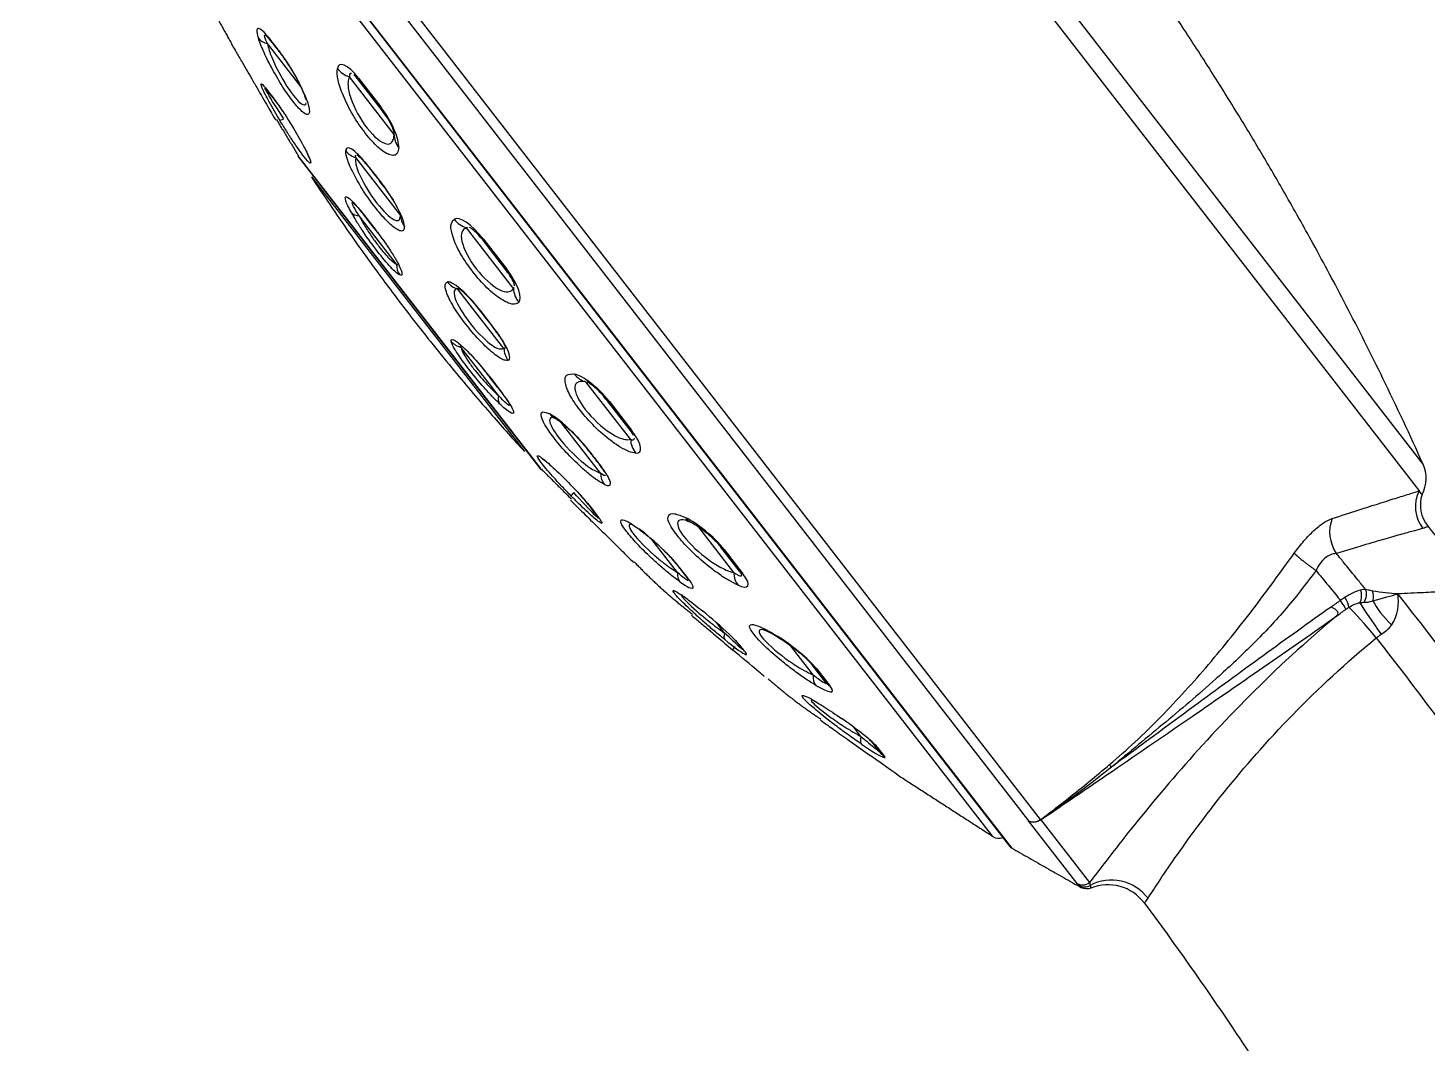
# Model space of a CAD drawing. Extents: x 1171 to 2300, y 0 to 827.
# Drawn here: x 1858.7 to 1920.2, y 498.8 to 543.4 of the extents above; entities that cross this region are included whole.
import ezdxf

# ---------------------------------------------------------------- set-up
doc = ezdxf.new("R2010")
doc.units = 0
doc.header["$LTSCALE"] = 10
doc.header["$MEASUREMENT"] = 0
doc.layers.add('1', color=7, linetype='CONTINUOUS')

msp = doc.modelspace()

# ---------------------------------------------------------------- linework, layer by layer
at = {"layer": '1', "color": 7, "linetype": 'Continuous'}
for p, q in [((1879.122, 575.581), (1919.828, 523.103)), ((1919.995, 524.28), (1880.423, 575.296)), ((1903.188, 508.675), (1858.868, 565.811)), ((1858.688, 565.292), (1902.657, 508.606)), ((1859.594, 561.971), (1880.751, 534.695)), ((1859.645, 561.871), (1901.825, 507.493)), ((1901.084, 507.915), (1859.869, 561.049)), ((1867.613, 542.759), (1867.615, 542.757)), ((1870.673, 540.868), (1869.213, 542.751)), ((1869.536, 542.675), (1869.518, 542.699)), ((1869.587, 542.573), (1869.569, 542.597)), ((1869.588, 542.573), (1869.609, 542.545)), ((1874.778, 538.761), (1872.818, 541.288)), ((1873.217, 541.234), (1874.194, 539.975)), ((1874.209, 539.876), (1873.242, 541.122)), ((1869.203, 540.71), (1869.403, 540.451)), ((1869.456, 540.368), (1869.257, 540.625)), ((1875.895, 530.928), (1870.558, 537.809)), ((1870.584, 537.772), (1881.203, 524.082)), ((1875.066, 535.205), (1873.095, 537.747)), ((1871.139, 536.908), (1880.505, 524.834)), ((1873.953, 536.982), (1873.931, 537.01)), ((1873.966, 536.928), (1873.944, 536.956)), ((1874.884, 533.065), (1873.236, 535.189)), ((1873.56, 535.092), (1873.885, 534.674)), ((1873.899, 534.64), (1873.577, 535.055)), ((1875.075, 535.055), (1875.068, 535.058)), ((1880.021, 532.001), (1877.96, 534.658)), ((1880.751, 534.695), (1901.909, 507.419)), ((1879.684, 532.818), (1878.668, 534.128)), ((1878.701, 534.165), (1879.728, 532.841)), ((1879.605, 529.354), (1877.564, 531.985)), ((1881.233, 524.047), (1875.895, 530.928)), ((1878.836, 530.651), (1878.813, 530.68)), ((1878.864, 530.65), (1878.841, 530.68)), ((1879.361, 527.293), (1877.713, 529.418)), ((1879.316, 527.657), (1878.994, 528.072)), ((1879.023, 528.05), (1879.348, 527.631)), ((1885.164, 525.371), (1883.204, 527.898)), ((1885.109, 525.823), (1884.143, 527.069)), ((1884.235, 527.031), (1885.211, 525.771)), ((1883.853, 523.877), (1882.122, 526.108)), ((1885.109, 525.823), (1885.175, 525.738)), ((1883.538, 524.589), (1883.517, 524.615)), ((1883.606, 524.537), (1883.585, 524.563)), ((1883.636, 522.087), (1883.437, 522.343)), ((1883.504, 522.272), (1883.705, 522.013)), ((1889.702, 519.52), (1888.119, 521.562)), ((1887.236, 519.516), (1886.106, 520.973)), ((1889.954, 519.578), (1889.132, 520.638)), ((1889.277, 520.53), (1890.108, 519.459)), ((1885.295, 519.964), (1885.293, 519.966)), ((1887.407, 519.6), (1887.422, 519.581)), ((1887.437, 519.562), (1887.422, 519.581)), ((1887.539, 519.467), (1887.523, 519.486)), ((1889.954, 519.578), (1889.959, 519.571)), ((1889.297, 516.859), (1888.953, 517.302)), ((1889.84, 516.464), (1889.999, 516.258)), ((1890.008, 516.248), (1889.999, 516.258)), ((1893.192, 515.021), (1892.177, 516.331)), ((1890.131, 516.124), (1890.123, 516.135)), ((1891.027, 514.968), (1891.033, 514.961)), ((1893.743, 514.692), (1893.146, 515.462)), ((1893.335, 515.299), (1893.938, 514.521)), ((1895.292, 512.314), (1894.974, 512.724)), ((1896.107, 511.645), (1895.793, 512.05)), ((1896.01, 511.85), (1896.327, 511.441)), ((1897.048, 510.511), (1897.041, 510.521)), ((1902.661, 508.604), (1902.657, 508.606)), ((1904.795, 505.853), (1902.661, 508.604)), ((1903.14, 508.638), (1903.145, 508.632)), ((1903.196, 508.655), (1905.337, 505.895)), ((1905.392, 505.657), (1905.393, 505.655))]:
    msp.add_line(p, q, dxfattribs=at)
for centre, radius, start, end in [((1870.979, 538.078), 0.5, 212.49849, 217.7995), ((1918.628, 523.663), 1.5, 331.57168, 24.28369), ((1881.598, 524.389), 0.5, 217.7995, 223.10116), ((1921.375, 522.488), 1.5, 162.11647, 219.10342), ((1901.344, 508.342), 0.5, 238.70103, 291.53692), ((1902.062, 507.677), 0.3, 217.7995, 239.28486), ((1906.142, 503.801), 2, 36.67825, 112.01392)]:
    msp.add_arc(centre, radius, start, end, dxfattribs=at)
at = {"layer": '1', "color": 7, "linetype": 'Continuous', "extrusion": (-6.12323e-17, 7.4988e-33, -1)}
msp.add_arc((-1905.205, 506.118), 0.5, 247.98608, 298.57639, dxfattribs=at)
at = {"layer": '1', "color": 7, "linetype": 'Continuous'}
for centre, major_axis, ratio, start_param, end_param in [((1868.315, 543.145), (-0.632, -0.49), 0.999814, 6.129539, 6.283185), ((1869.499, 543.382), (-0.763, -0.24), 0.790647, 0.258383, 0.955246), ((1870.22, 543.064), (-0.632, -0.49), 0.601951, 6.04877, 6.283185), ((1873.109, 542.163), (-0.984, 0.179), 0.920519, 0.762673, 1.440702), ((1874.032, 541.735), (-0.79, -0.613), 0.336273, 5.969297, 6.283185), ((1869.889, 541.115), (0.632, 0.49), 0.820215, 2.987946, 3.141593), ((1870.088, 540.859), (-0.632, -0.49), 0.797517, 6.129539, 6.283185), ((1871.623, 540.644), (-0.759, -0.252), 0.768418, 6.253134, 6.575553), ((1874.999, 540.489), (0.79, 0.613), 0.281505, 2.827704, 3.141593), ((1870.435, 539.801), (-0.684, -0.414), 0.069588, 0.056778, 0.698233), ((1875.777, 538.723), (-0.998, 0.063), 0.898066, 0.027091, 0.70512), ((1871.737, 538.121), (-0.748, -0.283), 0.920959, 6.24363, 6.510766), ((1873.305, 538.475), (-0.799, 0.038), 0.944594, 0.651641, 1.348505), ((1874.577, 537.447), (0.632, 0.49), 0.274487, 2.907178, 3.141593), ((1874.599, 537.418), (-0.632, -0.49), 0.272839, 6.04877, 6.283185), ((1873.553, 535.781), (-0.698, -0.391), 0.638772, 0.144702, 0.786157), ((1874.209, 535.545), (0.632, 0.49), 0.327322, 2.987946, 3.141593), ((1874.531, 535.13), (-0.632, -0.49), 0.290596, 6.129539, 6.283185), ((1875.865, 535.175), (-0.8, -0.014), 0.934499, 6.22356, 6.920424), ((1878.193, 535.607), (-0.51, 0.86), 0.956087, 1.665107, 2.343136), ((1879.458, 534.741), (-0.79, -0.613), 0.028793, 5.969297, 6.283185), ((1875.661, 533.063), (0.359, 0.715), 0.963967, 2.019888, 2.661343), ((1880.474, 533.431), (0.79, 0.613), 0.028793, 3.141593, 3.455481), ((1877.737, 532.762), (-0.15, 0.786), 0.970968, 2.0263, 2.723163), ((1880.999, 531.99), (-0.706, 0.708), 0.956087, 0.798457, 1.476486), ((1879.445, 531.17), (0.632, 0.49), 0.091415, 3.141593, 3.376008), ((1879.468, 531.141), (-0.632, -0.49), 0.093121, 0, 0.234415), ((1877.905, 530.17), (-0.782, -0.17), 0.963967, 0.480249, 1.121705), ((1880.387, 529.346), (-0.263, 0.756), 0.974371, 1.233845, 1.930708), ((1879.626, 528.562), (0.632, 0.49), 0.290596, 3.141593, 3.295239), ((1883.415, 528.875), (0.188, 0.982), 0.898066, 2.436473, 3.114501), ((1879.948, 528.147), (-0.632, -0.49), 0.327322, 0, 0.153647), ((1880.013, 527.453), (0.552, 0.579), 0.638772, 2.355436, 2.996891), ((1884.933, 527.682), (-0.79, -0.613), 0.281505, 0, 0.313888), ((1882.195, 527.015), (0.363, 0.713), 0.866208, 2.726411, 3.118255), ((1885.899, 526.436), (0.79, 0.613), 0.336273, 3.141593, 3.455481), ((1886.084, 525.435), (0.071, 0.997), 0.920519, 1.700891, 2.378919), ((1881.828, 525.112), (0.46, 0.655), 0.920959, 2.914012, 3.198367), ((1884.149, 525.106), (0.632, 0.49), 0.444971, 3.141593, 3.376008), ((1884.17, 525.079), (-0.632, -0.49), 0.446505, 0, 0.234415), ((1884.577, 523.944), (0.341, 0.724), 0.882649, 2.049803, 2.746667), ((1883.131, 523.433), (0.572, 0.56), 0.069588, 2.443359, 3.084815), ((1921.142, 522.395), (0.421, -1.44), 0.990409, 3.938422, 5.107345), ((1884.069, 522.834), (0.632, 0.49), 0.797517, 3.141593, 3.295239), ((1884.268, 522.577), (-0.632, -0.49), 0.820215, 0, 0.153647), ((1888.264, 522.625), (0.439, 0.899), 0.752136, 2.751698, 3.1274), ((1917.179, 521.179), (0.449, -1.431), 0.845009, 3.953017, 5.044547), ((1886.077, 522.01), (0.47, 0.647), 0.644461, 2.929366, 3.225859), ((1889.922, 521.25), (-0.79, -0.613), 0.564247, 0, 0.313888), ((1885.843, 520.548), (0.632, 0.49), 0.999814, 3.141593, 3.295239), ((1887.87, 519.699), (0.464, 0.651), 0.67172, 2.272821, 2.969684), ((1888.054, 520.072), (0.632, 0.49), 0.738431, 3.141593, 3.376008), ((1888.069, 520.052), (-0.632, -0.49), 0.739586, 0, 0.234415), ((1890.533, 519.699), (0.4, 0.917), 0.794845, 2.089679, 2.767708), ((1890.744, 520.191), (0.79, 0.613), 0.610836, 3.141593, 3.455481), ((1916.962, 518.517), (0.022, -0.5), 0.658101, 0.827819, 2.023829), ((1917.136, 518.503), (-0.108, -0.488), 0.728057, 1.102948, 2.311081), ((1917.434, 518.434), (-0.086, -0.493), 0.754515, 1.387842, 2.281452), ((1916.465, 518.351), (0.25, -0.433), 0.241791, 0.465728, 1.609611), ((1918.245, 516.88), (-1.171, 1.621), 0.059104, 0.58893, 1.575202), ((1919.183, 517.667), (-1.467, 1.359), 0.361279, 0.764358, 1.515616), ((1917.818, 516.553), (-1.26, 1.553), 0.07539, 4.709308, 5.830934), ((1889.821, 517.183), (0.503, 0.622), 0.370072, 2.384959, 3.081822), ((1890.166, 516.738), (0.513, 0.614), 0.018443, 2.467967, 3.16483), ((1890.166, 516.738), (0.513, 0.614), 0.018443, 2.467967, 3.16483), ((1890.632, 516.749), (0.632, 0.49), 0.932162, 3.141593, 3.376008), ((1890.64, 516.738), (-0.632, -0.49), 0.932781, 0, 0.234415), ((1892.263, 517.469), (0.531, 0.847), 0.532582, 2.913526, 3.209486), ((1893.936, 516.075), (-0.79, -0.613), 0.791757, 0, 0.313888), ((1893.912, 515.343), (0.516, 0.857), 0.591366, 2.274383, 2.952412), ((1894.534, 515.305), (0.79, 0.613), 0.825606, 3.141593, 3.455481), ((1895.89, 512.793), (0.563, 0.827), 0.329999, 2.392717, 3.070746), ((1896.583, 512.663), (-0.79, -0.613), 0.941765, 0, 0.313888), ((1896.273, 512.3), (0.578, 0.816), 0.03633, 2.96891, 3.166156), ((1896.897, 512.258), (0.79, 0.613), 0.95956, 3.141593, 3.455481), ((1904.506, 509.503), (0.095, -0.121), 0.06588, 3.583979, 4.233587), ((1902.909, 509.03), (-0.395, -0.306), 0.902957, 0.411505, 1.57674), ((1902.912, 509.028), (-0.395, -0.306), 0.902957, 0.411549, 1.45248), ((1872.268, 547.999), (43.775, 33.955), 0.902958, 4.717243, 4.718332), ((1905.035, 506.291), (0.395, 0.306), 0.995323, 3.553142, 4.703662), ((1905.116, 506.204), (0.344, 0.362), 0.994828, 3.402967, 4.41939), ((1906.344, 504.04), (-1.615, 1.179), 0.972943, 4.421123, 5.84877)]:
    msp.add_ellipse(centre, major_axis=major_axis, ratio=ratio, start_param=start_param, end_param=end_param, dxfattribs=at)
for points, knots in [([(1919.995, 524.28), (1919.426, 525.543), (1918.325, 527.887), (1916.698, 531.115), (1915.248, 533.826), (1914.002, 536.045), (1912.911, 537.916), (1911.83, 539.71), (1910.671, 541.566), (1909.342, 543.62), (1907.748, 545.987), (1905.706, 548.876), (1904.124, 550.983), (1903.232, 552.133)], [0, 0, 0, 0, 0.127492, 0.238457, 0.332806, 0.410489, 0.472843, 0.532186, 0.603305, 0.674314, 0.75745, 0.866048, 1, 1, 1, 1]), ([(1869.518, 542.699), (1869.389, 542.864), (1869.259, 543.034), (1869.03, 543.289), (1868.933, 543.374), (1868.729, 543.467), (1868.712, 543.306), (1868.81, 542.996)], [0, 0, 0, 0, 0.25, 0.25, 0.5, 0.5, 1, 1, 1, 1]), ([(1867.615, 542.757), (1867.627, 542.738), (1867.65, 542.701), (1867.826, 542.402), (1868.136, 541.871), (1868.505, 541.233), (1868.836, 540.662), (1868.982, 540.41), (1869.054, 540.286)], [0, 0, 0, 0, 0.178327, 0.339125, 0.500023, 0.752204, 0.878517, 1, 1, 1, 1]), ([(1870.951, 540.235), (1870.987, 540.116), (1871.056, 539.887), (1871.058, 539.688), (1870.971, 539.606), (1870.757, 539.708), (1870.353, 540.171), (1869.883, 540.835), (1869.428, 541.615), (1869.025, 542.401), (1868.882, 542.796), (1868.81, 542.996)], [0, 0, 0, 0, 0.087607, 0.169371, 0.250856, 0.377447, 0.501128, 0.621802, 0.747777, 0.872041, 1, 1, 1, 1]), ([(1869.213, 542.751), (1869.101, 542.986), (1869.056, 543.136), (1869.113, 543.124), (1869.119, 543.122), (1869.126, 543.118)], [0, 0, 0, 0, 0.910021, 0.910021, 1, 1, 1, 1]), ([(1869.126, 543.118), (1869.154, 543.101), (1869.198, 543.058), (1869.336, 542.898), (1869.441, 542.762), (1869.569, 542.597)], [0, 0, 0, 0, 0.445139, 0.445139, 1, 1, 1, 1]), ([(1869.213, 542.751), (1869.235, 542.657), (1869.302, 542.363), (1869.641, 541.55), (1870.112, 540.782), (1870.569, 540.193), (1870.83, 539.985), (1870.908, 540.105), (1870.916, 540.155)], [0, 0, 0, 0, 0.097099, 0.305185, 0.602436, 0.603236, 0.900981, 1, 1, 1, 1]), ([(1870.951, 540.235), (1870.844, 540.558), (1870.623, 541.026), (1870.221, 541.715), (1870.077, 541.94), (1869.797, 542.339), (1869.666, 542.508), (1869.536, 542.675)], [0, 0, 0, 0, 0.5, 0.5, 0.75, 0.75, 1, 1, 1, 1]), ([(1869.571, 542.596), (1869.699, 542.439), (1869.891, 542.181), (1870.159, 541.786), (1870.345, 541.486), (1870.512, 541.188), (1870.706, 540.805), (1870.808, 540.558), (1870.858, 540.408)], [0, 0, 0, 0, 0.266623, 0.392615, 0.515594, 0.636826, 0.757699, 1, 1, 1, 1]), ([(1874.98, 538.189), (1874.966, 538.099), (1874.939, 537.923), (1874.784, 537.824), (1874.514, 537.869), (1874.094, 538.135), (1873.507, 538.794), (1872.937, 539.624), (1872.525, 540.464), (1872.267, 541.211), (1872.278, 541.512), (1872.284, 541.666)], [0, 0, 0, 0, 0.087456, 0.169153, 0.25014, 0.377375, 0.499739, 0.622279, 0.749894, 0.871256, 1, 1, 1, 1]), ([(1872.907, 541.44), (1872.861, 541.456), (1872.81, 541.437), (1872.815, 541.33), (1872.818, 541.288)], [0, 0, 0, 0, 0.602963, 1, 1, 1, 1]), ([(1869.753, 539.384), (1869.672, 539.52), (1869.504, 539.802), (1869.21, 540.325), (1868.94, 540.855), (1868.891, 541.088), (1869.096, 540.839), (1869.203, 540.71)], [0, 0, 0, 0, 0.121003, 0.24993, 0.500418, 0.740079, 1, 1, 1, 1]), ([(1869.929, 539.453), (1869.646, 539.88), (1869.373, 540.312), (1869.148, 540.699), (1869.105, 540.78), (1869.109, 540.809), (1869.158, 540.752), (1869.257, 540.625)], [0, 0, 0, 0, 0.5, 0.5, 0.75, 0.75, 1, 1, 1, 1]), ([(1872.818, 541.288), (1872.801, 541.252), (1872.754, 541.155), (1872.738, 540.875), (1872.866, 540.222), (1873.296, 539.422), (1873.89, 538.656), (1874.388, 538.26), (1874.672, 538.382), (1874.759, 538.57), (1874.773, 538.71), (1874.778, 538.761)], [0, 0, 0, 0, 0.046355, 0.127416, 0.254336, 0.50001, 0.500136, 0.746142, 0.872777, 0.954138, 1, 1, 1, 1]), ([(1873.242, 541.122), (1873.186, 541.191), (1873.101, 541.294), (1873.03, 541.359), (1873.008, 541.378)], [0, 0, 0, 0, 0.664787, 1, 1, 1, 1]), ([(1869.054, 540.286), (1869.131, 540.152), (1869.282, 539.892), (1869.501, 539.515), (1869.568, 539.398), (1869.568, 539.397), (1869.568, 539.397)], [0, 0, 0, 0, 0.26018, 0.505794, 0.999067, 1, 1, 1, 1]), ([(1869.403, 540.451), (1869.498, 540.325), (1869.679, 540.085), (1870.027, 539.565), (1870.435, 538.906), (1870.771, 538.312), (1870.983, 537.895), (1871.039, 537.758), (1871.067, 537.69)], [0, 0, 0, 0, 0.178327, 0.339125, 0.500023, 0.752204, 0.878517, 1, 1, 1, 1]), ([(1869.441, 540.388), (1869.505, 540.305), (1869.64, 540.125), (1869.798, 539.902), (1869.877, 539.787)], [0, 0, 0, 0, 0.515527, 1, 1, 1, 1]), ([(1874.778, 538.761), (1874.776, 538.804), (1874.77, 538.91), (1874.656, 539.192), (1874.452, 539.547), (1874.28, 539.779), (1874.209, 539.876)], [0, 0, 0, 0, 0.200427, 0.49953, 0.790892, 1, 1, 1, 1]), ([(1871.067, 537.69), (1871.087, 537.631), (1871.126, 537.515), (1871.08, 537.478), (1870.84, 537.737), (1870.428, 538.318), (1870.046, 538.906), (1869.853, 539.222), (1869.753, 539.384)], [0, 0, 0, 0, 0.130106, 0.252927, 0.499594, 0.746402, 0.869479, 1, 1, 1, 1]), ([(1870.886, 538.082), (1870.886, 538.082), (1870.925, 537.999), (1870.956, 537.929), (1870.978, 537.87)], [0, 0, 0, 0, 0.000115, 1, 1, 1, 1]), ([(1873.931, 537.01), (1873.776, 537.21), (1873.617, 537.415), (1873.312, 537.769), (1873.167, 537.916), (1872.803, 538.216), (1872.657, 538.221), (1872.649, 538.047)], [0, 0, 0, 0, 0.25, 0.25, 0.5, 0.5, 1, 1, 1, 1]), ([(1875.23, 534.719), (1875.223, 534.655), (1875.211, 534.531), (1875.08, 534.503), (1874.841, 534.616), (1874.463, 534.93), (1873.936, 535.551), (1873.411, 536.288), (1872.996, 537.015), (1872.691, 537.674), (1872.663, 537.921), (1872.649, 538.047)], [0, 0, 0, 0, 0.087607, 0.169371, 0.250856, 0.377447, 0.501128, 0.621802, 0.747777, 0.872041, 1, 1, 1, 1]), ([(1873.095, 537.747), (1873.086, 537.692), (1873.06, 537.519), (1873.259, 536.885), (1873.732, 536.115), (1874.284, 535.405), (1874.689, 535.014), (1875.008, 534.946), (1875.044, 535.106), (1875.066, 535.205)], [0, 0, 0, 0, 0.080562, 0.253207, 0.499831, 0.500495, 0.747529, 0.843295, 1, 1, 1, 1]), ([(1873.14, 537.861), (1873.167, 537.851), (1873.204, 537.826), (1873.322, 537.72), (1873.416, 537.618), (1873.649, 537.338), (1873.789, 537.157), (1873.944, 536.956)], [0, 0, 0, 0, 0.248031, 0.248031, 0.624016, 0.624016, 1, 1, 1, 1]), ([(1871.139, 536.908), (1871.682, 536.076), (1872.714, 534.549), (1874.204, 532.479), (1875.144, 531.239), (1875.577, 530.681)], [0, 0, 0, 0, 0.389678, 0.722924, 1, 1, 1, 1]), ([(1875.23, 534.719), (1875.227, 534.908), (1875.085, 535.273), (1874.719, 535.915), (1874.574, 536.142), (1874.267, 536.578), (1874.109, 536.78), (1873.953, 536.982)], [0, 0, 0, 0, 0.5, 0.5, 0.75, 0.75, 1, 1, 1, 1]), ([(1873.966, 536.928), (1874.124, 536.725), (1874.278, 536.527), (1874.553, 536.153), (1874.672, 535.98), (1874.772, 535.823), (1874.774, 535.818), (1874.777, 535.814)], [0, 0, 0, 0, 0.492929, 0.492929, 0.985859, 0.985859, 1, 1, 1, 1]), ([(1872.898, 535.33), (1872.843, 535.432), (1872.73, 535.642), (1872.612, 535.938), (1872.629, 536.099), (1872.98, 535.816), (1873.362, 535.34), (1873.56, 535.092)], [0, 0, 0, 0, 0.121003, 0.24993, 0.500418, 0.740079, 1, 1, 1, 1]), ([(1875.024, 532.589), (1874.972, 532.622), (1874.872, 532.685), (1874.562, 532.989), (1874.053, 533.596), (1873.507, 534.35), (1873.125, 534.938), (1872.975, 535.197), (1872.898, 535.33)], [0, 0, 0, 0, 0.130106, 0.252927, 0.499594, 0.746402, 0.869479, 1, 1, 1, 1]), ([(1872.956, 535.77), (1872.986, 535.757), (1873.047, 535.7), (1873.245, 535.477), (1873.395, 535.29), (1873.577, 535.055)], [0, 0, 0, 0, 0.462834, 0.462834, 1, 1, 1, 1]), ([(1873.236, 535.189), (1873.316, 535.042), (1873.471, 534.756), (1873.79, 534.271), (1874.162, 533.759), (1874.602, 533.245), (1874.787, 533.127), (1874.884, 533.065)], [0, 0, 0, 0, 0.179168, 0.347393, 0.501625, 0.737142, 1, 1, 1, 1]), ([(1873.885, 534.674), (1874.026, 534.488), (1874.293, 534.136), (1874.667, 533.582), (1874.994, 533.029), (1875.137, 532.683), (1875.122, 532.558), (1875.056, 532.579), (1875.024, 532.589)], [0, 0, 0, 0, 0.178327, 0.339125, 0.500023, 0.752204, 0.878517, 1, 1, 1, 1]), ([(1880.259, 531.385), (1880.202, 531.348), (1880.094, 531.277), (1879.818, 531.335), (1879.419, 531.546), (1878.872, 531.975), (1878.428, 532.482), (1878.033, 532.991), (1877.65, 533.549), (1877.339, 534.259), (1877.225, 534.82), (1877.356, 534.966), (1877.423, 535.041)], [0, 0, 0, 0, 0.087458, 0.169158, 0.250147, 0.37738, 0.499751, 0.500394, 0.622942, 0.750385, 0.871489, 1, 1, 1, 1]), ([(1877.96, 534.658), (1877.926, 534.645), (1877.832, 534.608), (1877.724, 534.446), (1877.705, 533.984), (1878.074, 533.262), (1878.698, 532.457), (1879.306, 531.92), (1879.759, 531.825), (1879.941, 531.89), (1880, 531.971), (1880.021, 532.001)], [0, 0, 0, 0, 0.046355, 0.127416, 0.254336, 0.50001, 0.500136, 0.746142, 0.872777, 0.954138, 1, 1, 1, 1]), ([(1878.668, 534.128), (1878.598, 534.213), (1878.432, 534.417), (1878.229, 534.599), (1878.12, 534.663), (1878.084, 534.677)], [0, 0, 0, 0, 0.303083, 0.72806, 1, 1, 1, 1]), ([(1880.07, 532.117), (1880.066, 532.155), (1880.031, 532.276), (1879.906, 532.517), (1879.749, 532.729), (1879.684, 532.818)], [0, 0, 0, 0, 0.269795, 0.694903, 1, 1, 1, 1]), ([(1879.79, 528.84), (1879.738, 528.835), (1879.636, 528.825), (1879.377, 528.964), (1879.006, 529.247), (1878.504, 529.721), (1877.893, 530.447), (1877.335, 531.24), (1877.064, 531.82), (1876.978, 532.196), (1877.071, 532.255), (1877.118, 532.285)], [0, 0, 0, 0, 0.087565, 0.16929, 0.250736, 0.377265, 0.500887, 0.639925, 0.78603, 0.891403, 1, 1, 1, 1]), ([(1878.841, 530.68), (1878.68, 530.887), (1878.515, 531.1), (1878.173, 531.502), (1877.997, 531.69), (1877.51, 532.147), (1877.242, 532.309), (1877.118, 532.285)], [0, 0, 0, 0, 0.25, 0.25, 0.5, 0.5, 1, 1, 1, 1]), ([(1877.564, 531.985), (1877.523, 531.972), (1877.392, 531.934), (1877.401, 531.546), (1877.801, 530.87), (1878.372, 530.134), (1878.867, 529.629), (1879.375, 529.315), (1879.517, 529.339), (1879.605, 529.354)], [0, 0, 0, 0, 0.080562, 0.253207, 0.499831, 0.500495, 0.747529, 0.843295, 1, 1, 1, 1]), ([(1877.606, 531.986), (1877.676, 531.968), (1877.803, 531.87), (1878.086, 531.579), (1878.213, 531.434), (1878.495, 531.09), (1878.652, 530.888), (1878.813, 530.68)], [0, 0, 0, 0, 0.443294, 0.443294, 0.721647, 0.721647, 1, 1, 1, 1]), ([(1875.577, 530.681), (1876.183, 529.899), (1877.334, 528.463), (1878.986, 526.521), (1880.026, 525.358), (1880.505, 524.834)], [0, 0, 0, 0, 0.388064, 0.721562, 1, 1, 1, 1]), ([(1878.836, 530.651), (1878.998, 530.441), (1879.147, 530.25), (1879.39, 529.917), (1879.484, 529.777), (1879.621, 529.54), (1879.656, 529.452), (1879.658, 529.402)], [0, 0, 0, 0, 0.320135, 0.320135, 0.64027, 0.64027, 1, 1, 1, 1]), ([(1879.79, 528.84), (1879.903, 528.879), (1879.873, 529.101), (1879.604, 529.618), (1879.479, 529.819), (1879.188, 530.233), (1879.026, 530.441), (1878.864, 530.65)], [0, 0, 0, 0, 0.5, 0.5, 0.75, 0.75, 1, 1, 1, 1]), ([(1877.287, 529.671), (1877.286, 529.704), (1877.283, 529.773), (1877.413, 529.75), (1877.743, 529.506), (1878.391, 528.84), (1878.807, 528.32), (1879.023, 528.05)], [0, 0, 0, 0, 0.121003, 0.24993, 0.500418, 0.740079, 1, 1, 1, 1]), ([(1879.413, 526.931), (1879.304, 527.038), (1879.091, 527.247), (1878.617, 527.762), (1878.023, 528.478), (1877.561, 529.123), (1877.342, 529.5), (1877.306, 529.613), (1877.287, 529.671)], [0, 0, 0, 0, 0.130106, 0.252927, 0.499594, 0.746402, 0.869479, 1, 1, 1, 1]), ([(1877.713, 529.418), (1877.73, 529.351), (1877.764, 529.222), (1877.978, 528.871), (1878.309, 528.412), (1878.82, 527.807), (1879.174, 527.471), (1879.361, 527.293)], [0, 0, 0, 0, 0.179168, 0.347393, 0.501625, 0.737142, 1, 1, 1, 1]), ([(1885.398, 524.76), (1885.3, 524.776), (1885.111, 524.809), (1884.727, 525.006), (1884.224, 525.352), (1883.587, 525.896), (1882.926, 526.651), (1882.429, 527.387), (1882.258, 527.916), (1882.319, 528.252), (1882.571, 528.242), (1882.701, 528.236)], [0, 0, 0, 0, 0.087456, 0.169153, 0.25014, 0.377375, 0.499739, 0.622279, 0.749894, 0.871256, 1, 1, 1, 1]), ([(1883.204, 527.898), (1883.153, 527.906), (1883.014, 527.928), (1882.81, 527.89), (1882.622, 527.645), (1882.883, 527.063), (1883.476, 526.297), (1884.145, 525.681), (1884.745, 525.396), (1885.02, 525.342), (1885.126, 525.363), (1885.164, 525.371)], [0, 0, 0, 0, 0.046355, 0.127416, 0.254336, 0.50001, 0.500136, 0.746142, 0.872777, 0.954138, 1, 1, 1, 1]), ([(1884.143, 527.069), (1884.067, 527.163), (1883.885, 527.387), (1883.59, 527.674), (1883.371, 527.835), (1883.279, 527.873), (1883.255, 527.881)], [0, 0, 0, 0, 0.226858, 0.544954, 0.873301, 1, 1, 1, 1]), ([(1879.316, 527.657), (1879.497, 527.423), (1879.641, 527.232), (1879.808, 526.985), (1879.848, 526.911), (1879.854, 526.878)], [0, 0, 0, 0, 0.538648, 0.538648, 1, 1, 1, 1]), ([(1879.348, 527.631), (1879.48, 527.457), (1879.731, 527.126), (1879.975, 526.74), (1880.07, 526.484), (1879.937, 526.495), (1879.675, 526.689), (1879.499, 526.851), (1879.413, 526.931)], [0, 0, 0, 0, 0.178327, 0.339125, 0.500023, 0.752204, 0.878517, 1, 1, 1, 1]), ([(1884.016, 523.392), (1883.92, 523.443), (1883.734, 523.542), (1883.368, 523.818), (1882.903, 524.223), (1882.333, 524.784), (1881.77, 525.451), (1881.355, 526.046), (1881.213, 526.423), (1881.259, 526.628), (1881.495, 526.536), (1881.614, 526.489)], [0, 0, 0, 0, 0.087607, 0.169371, 0.250856, 0.377447, 0.501128, 0.621802, 0.747777, 0.872041, 1, 1, 1, 1]), ([(1881.768, 526.322), (1881.665, 526.334), (1881.519, 526.229), (1881.77, 525.753), (1882.283, 525.092), (1882.808, 524.547), (1883.461, 524.048), (1883.703, 523.943), (1883.853, 523.877)], [0, 0, 0, 0, 0.169733, 0.443924, 0.444662, 0.719309, 0.825779, 1, 1, 1, 1]), ([(1883.585, 524.563), (1883.441, 524.749), (1883.292, 524.942), (1882.955, 525.337), (1882.77, 525.537), (1882.215, 526.082), (1881.85, 526.369), (1881.614, 526.489)], [0, 0, 0, 0, 0.25, 0.25, 0.5, 0.5, 1, 1, 1, 1]), ([(1881.861, 526.3), (1881.843, 526.306), (1881.811, 526.315), (1881.781, 526.32), (1881.768, 526.322)], [0, 0, 0, 0, 0.513755, 1, 1, 1, 1]), ([(1881.812, 526.312), (1881.916, 526.258), (1882.094, 526.138), (1882.381, 525.893), (1882.611, 525.675), (1882.849, 525.427), (1883.173, 525.058), (1883.392, 524.785), (1883.531, 524.6)], [0, 0, 0, 0, 0.239123, 0.359362, 0.480082, 0.603088, 0.729915, 1, 1, 1, 1]), ([(1882.763, 525.543), (1882.863, 525.431), (1882.967, 525.308), (1883.221, 524.998), (1883.372, 524.803), (1883.517, 524.615)], [0, 0, 0, 0, 0.417864, 0.417864, 1, 1, 1, 1]), ([(1885.299, 525.533), (1885.287, 525.559), (1885.24, 525.644), (1885.162, 525.752), (1885.109, 525.823)], [0, 0, 0, 0, 0.333837, 1, 1, 1, 1]), ([(1885.164, 525.371), (1885.205, 525.358), (1885.307, 525.326), (1885.338, 525.372), (1885.334, 525.419)], [0, 0, 0, 0, 0.401743, 1, 1, 1, 1]), ([(1882.558, 522.876), (1882.426, 523.013), (1882.169, 523.278), (1881.695, 523.793), (1881.234, 524.337), (1881.042, 524.635), (1881.088, 524.671), (1881.191, 524.604), (1881.244, 524.57)], [0, 0, 0, 0, 0.130106, 0.252927, 0.499594, 0.746402, 0.869479, 1, 1, 1, 1]), ([(1881.244, 524.57), (1881.302, 524.526), (1881.423, 524.436), (1881.777, 524.123), (1882.329, 523.594), (1883.058, 522.824), (1883.352, 522.461), (1883.504, 522.272)], [0, 0, 0, 0, 0.121003, 0.24993, 0.500418, 0.740079, 1, 1, 1, 1]), ([(1881.396, 524.439), (1881.448, 524.403), (1881.508, 524.356), (1881.578, 524.298), (1881.578, 524.298)], [0, 0, 0, 0, 0.999956, 1, 1, 1, 1]), ([(1883.538, 524.589), (1883.683, 524.401), (1883.806, 524.243), (1883.947, 524.046), (1883.988, 523.985), (1884.016, 523.935)], [0, 0, 0, 0, 0.629153, 0.629153, 1, 1, 1, 1]), ([(1884.016, 523.392), (1884.243, 523.285), (1884.339, 523.344), (1884.215, 523.674), (1884.13, 523.823), (1883.897, 524.163), (1883.751, 524.349), (1883.606, 524.537)], [0, 0, 0, 0, 0.5, 0.5, 0.75, 0.75, 1, 1, 1, 1]), ([(1883.636, 522.087), (1883.734, 521.961), (1883.778, 521.899), (1883.749, 521.901), (1883.68, 521.964), (1883.365, 522.275), (1883.01, 522.651), (1882.668, 523.03)], [0, 0, 0, 0, 0.25, 0.25, 0.5, 0.5, 1, 1, 1, 1]), ([(1915.993, 521.889), (1916.388, 522.016), (1917.169, 522.267), (1918.12, 522.57), (1918.886, 522.812), (1919.474, 522.995), (1919.71, 523.067), (1919.828, 523.103)], [0, 0, 0, 0, 0.208256, 0.411317, 0.610219, 0.806062, 1, 1, 1, 1]), ([(1882.525, 522.694), (1882.525, 522.694), (1882.621, 522.6), (1882.932, 522.294), (1883.147, 522.083), (1883.257, 521.975)], [0, 0, 0, 0, 0.492595, 0.738852, 1, 1, 1, 1]), ([(1883.705, 522.013), (1883.778, 521.916), (1883.916, 521.731), (1883.923, 521.65), (1883.726, 521.772), (1883.337, 522.112), (1882.901, 522.53), (1882.671, 522.762), (1882.558, 522.876)], [0, 0, 0, 0, 0.178327, 0.339125, 0.500023, 0.752204, 0.878517, 1, 1, 1, 1]), ([(1882.979, 522.895), (1883.071, 522.791), (1883.247, 522.583), (1883.388, 522.408), (1883.453, 522.324)], [0, 0, 0, 0, 0.481906, 1, 1, 1, 1]), ([(1883.257, 521.975), (1883.359, 521.875), (1883.569, 521.669), (1884.039, 521.207), (1884.635, 520.622), (1885.198, 520.065), (1885.26, 520), (1885.293, 519.966)], [0, 0, 0, 0, 0.121003, 0.24993, 0.500418, 0.740079, 1, 1, 1, 1]), ([(1887.337, 519.11), (1887.206, 519.207), (1886.951, 519.395), (1886.516, 519.76), (1886.006, 520.222), (1885.434, 520.787), (1884.963, 521.336), (1884.699, 521.736), (1884.751, 521.861), (1885.004, 521.801), (1885.352, 521.562), (1885.529, 521.441)], [0, 0, 0, 0, 0.087607, 0.169371, 0.250856, 0.377447, 0.501128, 0.621802, 0.747777, 0.872041, 1, 1, 1, 1]), ([(1889.895, 518.962), (1889.76, 519.026), (1889.499, 519.152), (1889.03, 519.458), (1888.458, 519.893), (1887.783, 520.487), (1887.174, 521.174), (1886.797, 521.756), (1886.8, 522.06), (1887.05, 522.153), (1887.414, 521.999), (1887.601, 521.919)], [0, 0, 0, 0, 0.087456, 0.169153, 0.25014, 0.377375, 0.499739, 0.622279, 0.749894, 0.871256, 1, 1, 1, 1]), ([(1887.561, 521.821), (1887.433, 521.843), (1887.136, 521.825), (1887.251, 521.431), (1887.756, 520.78), (1888.432, 520.154), (1889.144, 519.725), (1889.498, 519.569), (1889.648, 519.533), (1889.702, 519.52)], [0, 0, 0, 0, 0.14528, 0.426884, 0.427029, 0.709015, 0.854171, 0.947431, 1, 1, 1, 1]), ([(1887.647, 521.804), (1887.617, 521.811), (1887.589, 521.817), (1887.562, 521.821), (1887.561, 521.821)], [0, 0, 0, 0, 0.993424, 1, 1, 1, 1]), ([(1887.808, 521.735), (1887.911, 521.684), (1888.125, 521.559), (1888.486, 521.291), (1888.853, 520.96), (1889.062, 520.728), (1889.161, 520.605)], [0, 0, 0, 0, 0.252254, 0.50235, 0.747913, 1, 1, 1, 1]), ([(1914.333, 520.368), (1914.473, 520.553), (1914.75, 520.92), (1915.193, 521.371), (1915.624, 521.726), (1915.871, 521.835), (1915.993, 521.889)], [0, 0, 0, 0, 0.255199, 0.507298, 0.755172, 1, 1, 1, 1]), ([(1885.216, 521.626), (1885.193, 521.63), (1885.047, 521.637), (1885.101, 521.458), (1885.488, 520.96), (1885.982, 520.456), (1886.712, 519.856), (1887.035, 519.646), (1887.236, 519.516)], [0, 0, 0, 0, 0.048852, 0.362963, 0.363809, 0.678442, 0.800414, 1, 1, 1, 1]), ([(1887.523, 519.486), (1887.415, 519.626), (1887.302, 519.773), (1887.014, 520.104), (1886.841, 520.288), (1886.282, 520.838), (1885.858, 521.202), (1885.529, 521.441)], [0, 0, 0, 0, 0.25, 0.25, 0.5, 0.5, 1, 1, 1, 1]), ([(1885.635, 521.344), (1885.791, 521.231), (1886.032, 521.039), (1886.376, 520.733), (1886.628, 520.491), (1886.868, 520.244), (1887.166, 519.911), (1887.344, 519.691), (1887.444, 519.555)], [0, 0, 0, 0, 0.244402, 0.365804, 0.486757, 0.609126, 0.734486, 1, 1, 1, 1]), ([(1919.988, 521.456), (1919.876, 521.425), (1919.649, 521.364), (1919.083, 521.208), (1918.33, 520.994), (1917.378, 520.716), (1916.586, 520.475), (1916.183, 520.353)], [0, 0, 0, 0, 0.186365, 0.379415, 0.579269, 0.786065, 1, 1, 1, 1]), ([(1920.211, 521.542), (1920.203, 521.536), (1920.188, 521.524), (1920.055, 521.479), (1919.988, 521.456)], [0, 0, 0, 0, 0.499971, 1, 1, 1, 1]), ([(1886.916, 520.211), (1886.962, 520.157), (1887.007, 520.103), (1887.186, 519.886), (1887.312, 519.723), (1887.422, 519.581)], [0, 0, 0, 0, 0.247307, 0.247307, 1, 1, 1, 1]), ([(1906.216, 511.08), (1906.588, 511.404), (1907.365, 512.081), (1908.841, 513.529), (1910.245, 515.077), (1911.559, 516.671), (1912.829, 518.291), (1913.732, 519.538), (1914.333, 520.368)], [0, 0, 0, 0, 0.120079, 0.250381, 0.501072, 0.626288, 0.751115, 1, 1, 1, 1]), ([(1916.183, 520.353), (1916.098, 520.342), (1915.938, 520.321), (1915.681, 520.163), (1915.453, 519.922), (1915.346, 519.71), (1915.291, 519.603)], [0, 0, 0, 0, 0.274281, 0.516803, 0.755173, 1, 1, 1, 1]), ([(1917.471, 518.774), (1917.361, 518.911), (1917.25, 519.048), (1916.925, 519.449), (1916.71, 519.712), (1916.391, 520.101), (1916.287, 520.227), (1916.183, 520.353)], [0, 0, 0, 0, 0.259237, 0.259237, 0.759351, 0.759351, 1, 1, 1, 1]), ([(1887.709, 519.172), (1887.709, 519.165), (1887.704, 519.162), (1887.644, 519.172), (1887.467, 519.309), (1887.236, 519.516)], [0, 0, 0, 0, 0.158248, 0.158248, 1, 1, 1, 1]), ([(1887.337, 519.11), (1887.659, 518.881), (1887.88, 518.778), (1887.929, 518.886), (1887.898, 518.965), (1887.757, 519.186), (1887.648, 519.325), (1887.539, 519.467)], [0, 0, 0, 0, 0.5, 0.5, 0.75, 0.75, 1, 1, 1, 1]), ([(1887.437, 519.562), (1887.546, 519.421), (1887.627, 519.318), (1887.688, 519.226), (1887.699, 519.206), (1887.705, 519.191)], [0, 0, 0, 0, 0.713425, 0.713425, 1, 1, 1, 1]), ([(1889.702, 519.52), (1889.763, 519.482), (1889.913, 519.388), (1890.05, 519.346), (1890.069, 519.414), (1889.988, 519.53), (1889.954, 519.578)], [0, 0, 0, 0, 0.200427, 0.49953, 0.790892, 1, 1, 1, 1]), ([(1915.291, 519.603), (1914.834, 519.003), (1913.954, 517.849), (1912.503, 516.336), (1911.148, 515.06), (1909.88, 513.951), (1908.687, 512.95), (1907.489, 511.962), (1906.697, 511.298), (1906.301, 510.967)], [0, 0, 0, 0, 0.180769, 0.347878, 0.502293, 0.627441, 0.75204, 0.876133, 1, 1, 1, 1]), ([(1915.291, 519.603), (1915.392, 519.481), (1915.493, 519.359), (1915.808, 518.975), (1916.022, 518.714), (1916.278, 518.399), (1916.321, 518.346), (1916.363, 518.293)], [0, 0, 0, 0, 0.280463, 0.280463, 0.87932, 0.87932, 1, 1, 1, 1]), ([(1889.305, 516.573), (1889.151, 516.699), (1888.853, 516.943), (1888.394, 517.339), (1887.896, 517.786), (1887.388, 518.268), (1887.068, 518.622), (1886.994, 518.776), (1887.247, 518.643), (1887.689, 518.34), (1888.118, 517.997), (1888.336, 517.823)], [0, 0, 0, 0, 0.087607, 0.169371, 0.250856, 0.377447, 0.501128, 0.621802, 0.747777, 0.872041, 1, 1, 1, 1]), ([(1917.772, 518.706), (1917.743, 518.711), (1917.713, 518.718), (1917.612, 518.741), (1917.541, 518.759), (1917.471, 518.774)], [0, 0, 0, 0, 0.300602, 0.300602, 1, 1, 1, 1]), ([(1922.459, 518.715), (1922.44, 518.715), (1922.403, 518.715), (1922.102, 518.71), (1921.615, 518.697), (1920.918, 518.672), (1920.025, 518.634), (1919.267, 518.597), (1918.884, 518.578)], [0, 0, 0, 0, 0.157597, 0.318341, 0.482591, 0.6507, 0.823036, 1, 1, 1, 1]), ([(1887.433, 518.532), (1887.39, 518.536), (1887.394, 518.503), (1887.555, 518.296), (1887.959, 517.907), (1888.691, 517.305), (1889.065, 517.03), (1889.297, 516.859)], [0, 0, 0, 0, 0.21307, 0.214115, 0.60278, 0.753452, 1, 1, 1, 1]), ([(1959.529, 391.224), (1959.592, 413.955), (1956.576, 436.678), (1946.614, 469.306), (1942.423, 479.832), (1932.102, 500.031), (1925.98, 509.667), (1918.886, 518.575)], [0, 0, 0, 0, 0.5, 0.5, 0.75, 0.75, 1, 1, 1, 1]), ([(1887.844, 517.641), (1887.844, 517.641), (1887.845, 517.64), (1887.932, 517.567), (1888.364, 517.203), (1888.952, 516.711), (1889.417, 516.322), (1889.653, 516.124)], [0, 0, 0, 0, 0.002345, 0.243672, 0.495599, 0.744105, 1, 1, 1, 1]), ([(1890.123, 516.135), (1890.065, 516.21), (1890.003, 516.29), (1889.801, 516.512), (1889.661, 516.653), (1889.163, 517.125), (1888.723, 517.508), (1888.336, 517.823)], [0, 0, 0, 0, 0.25, 0.25, 0.5, 0.5, 1, 1, 1, 1]), ([(1904.473, 509.523), (1904.57, 509.589), (1904.666, 509.655), (1905.368, 510.133), (1905.968, 510.542), (1907.749, 511.759), (1908.914, 512.556), (1912.186, 514.808), (1914.236, 516.23), (1916.2, 517.611)], [0, 0, 0, 0, 0.023071, 0.023071, 0.168021, 0.168021, 0.45792, 0.45792, 1, 1, 1, 1]), ([(1916.2, 517.611), (1913.478, 515.349), (1911.084, 512.868), (1908.193, 509.533), (1907.312, 508.443), (1906.07, 506.862), (1905.628, 506.281), (1905.337, 505.896)], [0, 0, 0, 0, 0.513419, 0.513419, 0.78575, 0.78575, 1, 1, 1, 1]), ([(1915.95, 518.003), (1913.991, 516.615), (1911.974, 515.146), (1908.768, 512.79), (1907.631, 511.949), (1906.415, 511.051), (1906.358, 511.009), (1906.301, 510.967)], [0, 0, 0, 0, 0.640474, 0.640474, 0.983248, 0.983248, 1, 1, 1, 1]), ([(1916.2, 517.612), (1916.229, 517.654), (1916.291, 517.744), (1916.176, 517.889), (1916.033, 517.961), (1915.95, 518.003)], [0, 0, 0, 0, 0.266102, 0.573528, 1, 1, 1, 1]), ([(1890.008, 516.248), (1890.066, 516.173), (1890.093, 516.138), (1890.076, 516.141), (1890.032, 516.179), (1889.818, 516.369), (1889.569, 516.6), (1889.297, 516.859)], [0, 0, 0, 0, 0.25, 0.25, 0.5, 0.5, 1, 1, 1, 1]), ([(1893.31, 514.559), (1893.146, 514.661), (1892.828, 514.859), (1892.307, 515.234), (1891.707, 515.705), (1891.046, 516.28), (1890.545, 516.829), (1890.329, 517.203), (1890.521, 517.264), (1890.955, 517.119), (1891.41, 516.847), (1891.644, 516.707)], [0, 0, 0, 0, 0.087456, 0.169153, 0.25014, 0.377375, 0.499739, 0.622279, 0.749894, 0.871256, 1, 1, 1, 1]), ([(1891.018, 517.002), (1891.007, 517.004), (1890.789, 517.04), (1890.752, 516.918), (1891.119, 516.445), (1891.747, 515.88), (1892.525, 515.367), (1892.938, 515.135), (1893.125, 515.051), (1893.192, 515.021)], [0, 0, 0, 0, 0.016969, 0.340848, 0.341014, 0.665332, 0.832279, 0.939539, 1, 1, 1, 1]), ([(1889.305, 516.573), (1889.69, 516.263), (1890.019, 516.021), (1890.245, 515.9), (1890.275, 515.901), (1890.247, 515.975), (1890.19, 516.049), (1890.131, 516.124)], [0, 0, 0, 0, 0.5, 0.5, 0.75, 0.75, 1, 1, 1, 1]), ([(1891.757, 516.607), (1891.889, 516.525), (1892.151, 516.349), (1892.554, 516.041), (1892.922, 515.714), (1893.106, 515.514), (1893.187, 515.415)], [0, 0, 0, 0, 0.257683, 0.509392, 0.752915, 1, 1, 1, 1]), ([(1907.907, 505.207), (1908.109, 505.522), (1908.521, 506.161), (1909.664, 507.798), (1910.406, 508.813), (1913.003, 512.041), (1915.301, 514.5), (1917.939, 516.643)], [0, 0, 0, 0, 0.25, 0.25, 0.5, 0.5, 1, 1, 1, 1]), ([(1917.939, 516.643), (1924.814, 507.881), (1930.837, 498.37), (1940.947, 478.473), (1945.055, 468.099), (1951.546, 446.677), (1953.894, 435.757), (1957.015, 413.599), (1957.777, 402.41), (1957.777, 391.248)], [0, 0, 0, 0, 0.25, 0.25, 0.5, 0.5, 0.75, 0.75, 1, 1, 1, 1]), ([(1891.033, 514.961), (1891.033, 514.962), (1891.032, 514.964), (1890.939, 515.045), (1890.849, 515.121), (1890.467, 515.443), (1890.061, 515.784), (1889.653, 516.124)], [0, 0, 0, 0, 0.25, 0.25, 0.5, 0.5, 1, 1, 1, 1]), ([(1893.192, 515.021), (1893.268, 514.963), (1893.457, 514.82), (1893.675, 514.673), (1893.785, 514.624), (1893.756, 514.672), (1893.743, 514.692)], [0, 0, 0, 0, 0.200427, 0.49953, 0.790892, 1, 1, 1, 1]), ([(1895.309, 511.982), (1895.127, 512.108), (1894.774, 512.352), (1894.236, 512.747), (1893.653, 513.196), (1893.058, 513.686), (1892.709, 514.039), (1892.679, 514.173), (1893.056, 513.996), (1893.651, 513.643), (1894.167, 513.292), (1894.433, 513.111)], [0, 0, 0, 0, 0.087456, 0.169153, 0.25014, 0.377375, 0.499739, 0.622279, 0.749894, 0.871256, 1, 1, 1, 1]), ([(1893.161, 513.917), (1893.103, 513.925), (1893.091, 513.902), (1893.235, 513.717), (1893.767, 513.277), (1894.556, 512.748), (1895.002, 512.473), (1895.215, 512.356), (1895.292, 512.314)], [0, 0, 0, 0, 0.193865, 0.194069, 0.590705, 0.794879, 0.926057, 1, 1, 1, 1]), ([(1893.509, 513.04), (1893.508, 513.04), (1893.619, 512.962), (1894.157, 512.576), (1894.875, 512.065), (1895.417, 511.681), (1895.696, 511.483)], [0, 0, 0, 0, 0.244508, 0.499755, 0.742495, 1, 1, 1, 1]), ([(1895.292, 512.314), (1895.378, 512.244), (1895.591, 512.068), (1895.875, 511.837), (1896.069, 511.679), (1896.096, 511.655), (1896.107, 511.645)], [0, 0, 0, 0, 0.200427, 0.49953, 0.790892, 1, 1, 1, 1]), ([(1904.417, 509.61), (1904.72, 509.851), (1905.327, 510.333), (1905.92, 510.831), (1906.216, 511.08)], [0, 0, 0, 0, 0.500527, 1, 1, 1, 1]), ([(1903.145, 508.632), (1903.364, 508.797), (1903.791, 509.118), (1904.212, 509.449), (1904.417, 509.61)], [0, 0, 0, 0, 0.51239, 1, 1, 1, 1]), ([(1903.145, 508.632), (1903.145, 508.632), (1903.145, 508.631), (1903.146, 508.631), (1903.146, 508.631), (1903.147, 508.631), (1903.148, 508.631), (1903.152, 508.632), (1903.155, 508.634), (1903.163, 508.637), (1903.169, 508.64), (1903.174, 508.643)], [0, 0, 0, 0, 0.036975, 0.036975, 0.084911, 0.084911, 0.173029, 0.173029, 0.465347, 0.465347, 1, 1, 1, 1]), ([(1903.174, 508.643), (1903.176, 508.644), (1903.178, 508.645), (1903.184, 508.648), (1903.188, 508.65), (1903.194, 508.653), (1903.195, 508.654), (1903.196, 508.655)], [0, 0, 0, 0, 0.241366, 0.241366, 0.823214, 0.823214, 1, 1, 1, 1]), ([(1905.362, 505.771), (1905.371, 505.737), (1905.388, 505.673), (1905.391, 505.661), (1905.392, 505.657)], [0, 0, 0, 0, 0.526201, 1, 1, 1, 1]), ([(1907.746, 504.995), (1909.085, 503.198), (1912.099, 498.936), (1915.645, 493.273), (1918.518, 488.18), (1920.535, 484.346), (1922.411, 480.514), (1924.724, 475.438), (1927.314, 469.096), (1930.078, 461.209), (1932.569, 452.745), (1934.241, 445.727), (1935.253, 440.669), (1935.898, 437.186), (1936.64, 432.638), (1937.386, 427.003), (1937.969, 421.32), (1938.381, 415.722), (1938.629, 410.343), (1938.733, 405.314), (1938.722, 400.77), (1938.634, 396.839), (1938.51, 393.649), (1938.42, 391.914), (1938.381, 391.21), (1938.374, 391.083)], [0, 0, 0, 0, 0.056439, 0.131201, 0.168582, 0.205963, 0.243344, 0.280725, 0.355487, 0.430249, 0.50501, 0.579772, 0.598463, 0.617153, 0.654534, 0.691915, 0.729296, 0.766677, 0.804058, 0.841439, 0.87882, 0.916201, 0.953582, 0.990962, 1, 1, 1, 1])]:
    msp.add_open_spline(points, degree=3, knots=knots, dxfattribs=at)
for points, degree in [([(1865.939, 545.91), (1866.745, 544.318), (1867.626, 542.762)], 2), ([(1873.217, 541.234), (1872.721, 541.874), (1872.339, 541.974), (1872.284, 541.666)], 3), ([(1874.98, 538.189), (1875.002, 538.54), (1874.702, 539.32), (1874.194, 539.975)], 3), ([(1869.606, 539.421), (1870.58, 537.803)], 1), ([(1873.095, 537.747), (1873.078, 537.81), (1873.079, 537.849), (1873.099, 537.862)], 3), ([(1873.236, 535.189), (1873.029, 535.515), (1872.91, 535.744), (1872.937, 535.771)], 3), ([(1875.032, 535.336), (1875.053, 535.281), (1875.064, 535.237), (1875.066, 535.205)], 3), ([(1873.899, 534.64), (1874.068, 534.422), (1874.232, 534.206), (1874.375, 534.01)], 3), ([(1878.701, 534.165), (1878.174, 534.844), (1877.624, 535.16), (1877.423, 535.041)], 3), ([(1878.006, 534.685), (1877.988, 534.68), (1877.974, 534.669), (1877.96, 534.658)], 3), ([(1874.942, 533.032), (1874.929, 533.034), (1874.91, 533.045), (1874.884, 533.065)], 3), ([(1880.259, 531.385), (1880.424, 531.55), (1880.257, 532.159), (1879.728, 532.841)], 3), ([(1877.564, 531.985), (1877.574, 531.99), (1877.588, 531.991), (1877.606, 531.986)], 3), ([(1880.021, 532.001), (1880.036, 532.012), (1880.05, 532.023), (1880.06, 532.04)], 3), ([(1877.713, 529.418), (1877.701, 529.445), (1877.695, 529.466), (1877.695, 529.48)], 3), ([(1879.658, 529.402), (1879.66, 529.363), (1879.641, 529.347), (1879.605, 529.354)], 3), ([(1878.497, 528.696), (1878.652, 528.508), (1878.822, 528.293), (1878.994, 528.072)], 3), ([(1884.235, 527.031), (1883.729, 527.682), (1883.047, 528.17), (1882.701, 528.236)], 3), ([(1879.853, 526.863), (1879.836, 526.823), (1879.636, 526.999), (1879.361, 527.293)], 3), ([(1881.785, 526.317), (1881.812, 526.312)], 1), ([(1881.786, 526.317), (1881.812, 526.312)], 1), ([(1885.398, 524.76), (1885.709, 524.737), (1885.71, 525.129), (1885.211, 525.771)], 3), ([(1881.247, 524.062), (1882.571, 522.739)], 1), ([(1884.068, 523.784), (1884.05, 523.755), (1883.972, 523.79), (1883.853, 523.877)], 3), ([(1919.947, 522.949), (1919.947, 522.949), (1919.907, 523.001), (1919.828, 523.103)], 3), ([(1883.179, 522.669), (1883.273, 522.554), (1883.36, 522.443), (1883.437, 522.343)], 3), ([(1887.598, 521.814), (1887.808, 521.735)], 1), ([(1889.277, 520.53), (1888.842, 521.091), (1888.075, 521.688), (1887.601, 521.919)], 3), ([(1920.211, 521.542), (1920.97, 520.608), (1921.72, 519.665), (1922.459, 518.715)], 3), ([(1885.32, 519.994), (1886.51, 518.741), (1887.885, 517.688)], 2), ([(1889.895, 518.962), (1890.339, 518.768), (1890.527, 518.918), (1890.108, 519.459)], 3), ([(1917.248, 518.749), (1917.047, 518.704), (1916.809, 518.59), (1916.559, 518.428)], 3), ([(1917.471, 518.774), (1917.403, 518.775), (1917.329, 518.767), (1917.248, 518.749)], 3), ([(1918.886, 518.575), (1918.536, 518.61), (1918.169, 518.638), (1917.772, 518.706)], 3), ([(1916.364, 518.293), (1916.225, 518.197), (1916.087, 518.1), (1915.949, 518.003)], 3), ([(1916.604, 517.903), (1916.57, 517.977), (1916.472, 518.136), (1916.363, 518.293)], 3), ([(1916.559, 518.428), (1916.494, 518.385), (1916.428, 518.34), (1916.364, 518.293)], 3), ([(1916.735, 517.991), (1916.904, 518.096), (1917.071, 518.167), (1917.218, 518.19)], 3), ([(1917.218, 518.19), (1917.283, 518.203), (1917.345, 518.21), (1917.404, 518.213)], 3), ([(1917.404, 518.213), (1917.512, 518.217), (1917.634, 518.208), (1917.784, 518.281)], 3), ([(1917.784, 518.281), (1918.244, 518.401), (1918.586, 518.503), (1918.886, 518.575)], 3), ([(1918.612, 517.212), (1918.892, 517.627), (1918.95, 518.155), (1918.886, 518.575)], 3), ([(1918.884, 518.578), (1918.884, 518.577), (1918.885, 518.576), (1918.886, 518.575)], 3), ([(1916.2, 517.611), (1916.334, 517.709), (1916.468, 517.806), (1916.604, 517.903)], 3), ([(1916.604, 517.903), (1916.647, 517.934), (1916.691, 517.964), (1916.735, 517.991)], 3), ([(1891.027, 517), (1891.251, 516.938), (1891.757, 516.607)], 2), ([(1917.939, 516.643), (1918.008, 516.701), (1918.08, 516.755), (1918.155, 516.804)], 3), ([(1918.155, 516.804), (1918.332, 516.922), (1918.496, 517.043), (1918.612, 517.212)], 3), ([(1889.777, 516.538), (1889.87, 516.426), (1889.945, 516.329), (1889.999, 516.258)], 3), ([(1893.335, 515.299), (1893.013, 515.714), (1892.217, 516.347), (1891.644, 516.707)], 3), ([(1891.215, 514.851), (1892.311, 513.881), (1893.534, 513.073)], 2), ([(1893.31, 514.559), (1893.861, 514.227), (1894.237, 514.136), (1893.938, 514.521)], 3), ([(1896.01, 511.85), (1895.833, 512.079), (1895.068, 512.672), (1894.433, 513.111)], 3), ([(1895.309, 511.982), (1895.932, 511.558), (1896.476, 511.249), (1896.327, 511.441)], 3), ([(1895.653, 512.188), (1895.73, 512.116), (1895.792, 512.052), (1895.841, 511.994)], 3), ([(1897.041, 510.521), (1897.026, 510.54), (1896.349, 511.021), (1895.696, 511.483)], 3), ([(1906.301, 510.967), (1905.701, 510.488), (1905.086, 510.016), (1904.455, 509.554)], 3), ([(1897.049, 510.533), (1901.09, 507.925)], 1), ([(1904.455, 509.554), (1904.035, 509.247), (1903.606, 508.945), (1903.174, 508.643)], 3), ([(1903.196, 508.655), (1903.624, 508.947), (1904.05, 509.235), (1904.473, 509.523)], 3), ([(1901.909, 507.419), (1904.985, 505.669)], 1), ([(1904.876, 505.765), (1904.848, 505.792), (1904.818, 505.823), (1904.795, 505.853)], 3), ([(1904.966, 505.679), (1904.966, 505.679), (1904.937, 505.707), (1904.876, 505.765)], 3), ([(1905.337, 505.896), (1905.345, 505.854), (1905.354, 505.813), (1905.362, 505.771)], 3), ([(1907.746, 504.995), (1907.746, 504.995), (1907.811, 505.056), (1907.907, 505.207)], 3)]:
    msp.add_open_spline(points, degree=degree, dxfattribs=at)
for points, weights in [([(1914.333, 520.368), (1914.591, 520.104), (1915.291, 519.603)], [1, 0.848701129069, 1]), ([(1906.216, 511.08), (1906.237, 511.043), (1906.301, 510.967)], [1, 0.840790855259, 1]), ([(1904.473, 509.523), (1904.468, 509.534), (1904.455, 509.554)], [1, 0.906701339219, 0.91764094632])]:
    msp.add_rational_spline(points, weights, degree=2, dxfattribs=at)

doc.saveas('drawing.dxf')
